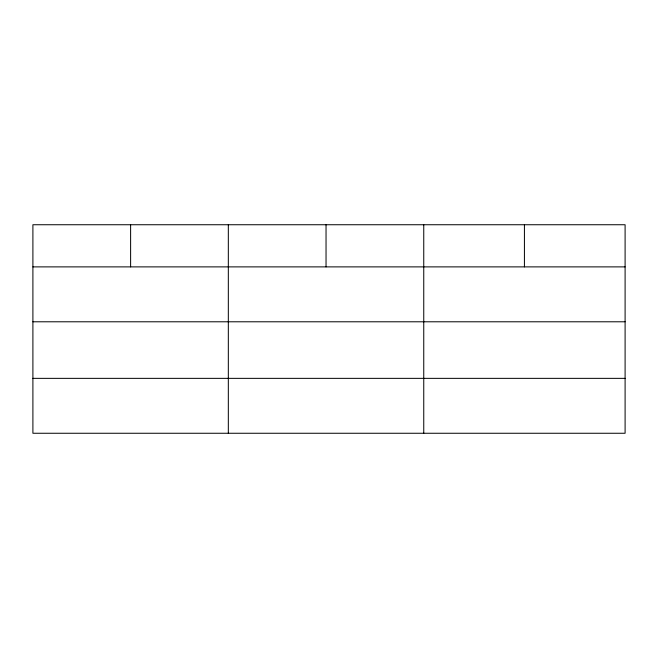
<?xml version="1.0" encoding="UTF-8"?>
<svg xmlns="http://www.w3.org/2000/svg" width="658" height="658" viewBox="0 0 658 658"><rect width="100%" height="100%" fill="white"/><g stroke="black" fill="none" stroke-linecap="round" stroke-linejoin="round"><path stroke-width="0.99" d="M625.1 321.787L625.1 224.74L32.9 224.74L32.9 433.26L625.1 433.26L625.1 321.787L32.9 321.787M32.9 266.885L625.1 266.885M32.9 378.358L625.1 378.358M524.426 224.74L524.426 266.885M423.752 224.74L423.752 433.26M326.039 224.74L326.039 266.885M228.326 224.74L228.326 433.26M130.613 224.74L130.613 266.885"/></g></svg>
